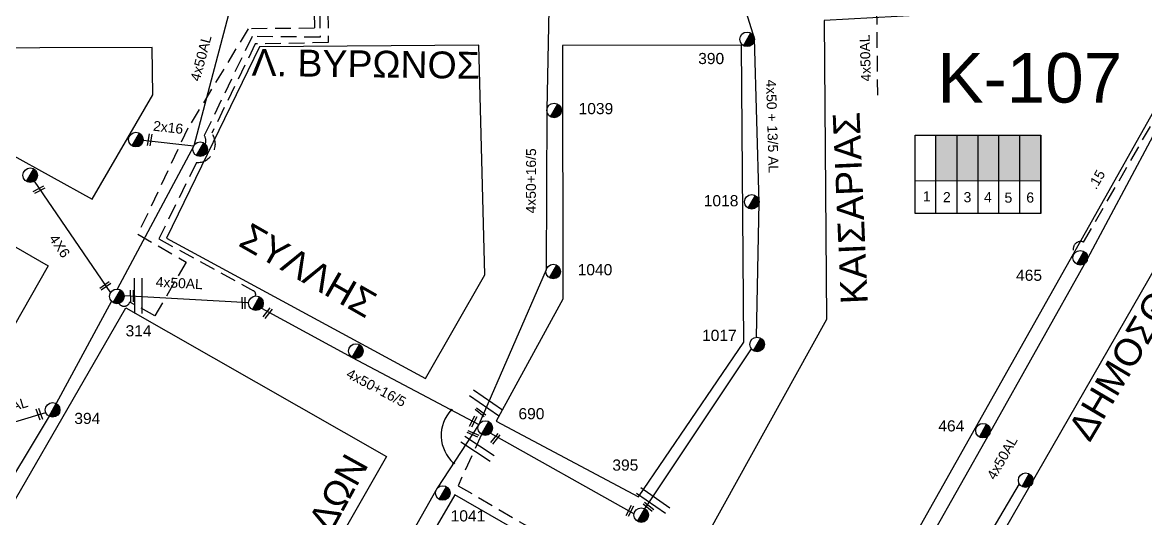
# Model space of a CAD drawing. Header units: millimetres. Extents: x 1421 to 7547, y 822 to 1873.
# Drawn here: x 6842.7 to 7024, y 1154.7 to 1234.8 of the extents above; entities that cross this region are included whole.
import ezdxf
from ezdxf.enums import TextEntityAlignment as Align

# ---------------------------------------------------------------- set-up
doc = ezdxf.new("R2010")
doc.units = ezdxf.units.MM
doc.linetypes.add('DASHED', pattern=[19.05, 12.7, -6.35])
doc.layers.get('0').update_dxf_attribs({"lineweight": 30})
for name, color, linetype, lineweight in [('2x16', 7, 'Continuous', 30), ('4x50+13_5', 7, 'Continuous', 30), ('4x50+16_5', 7, 'Continuous', 30), ('4x50AL', 7, 'Continuous', 30), ('Pillar OTE', 7, 'Continuous', 30), ('TEXT_ΚΑΛΩΔΙΩΝ', 7, 'Continuous', 30), ('Άγνωστο Υπόγειο Καλώδιο', 7, 'DASHED', 30), ('Καλώδια ΧΤ   3x150+50CU', 7, 'DASHED', 30), ('Καλώδια ΧΤ   3x150+70AL', 7, 'DASHED', 30), ('Μηχανική τομή', 7, 'Continuous', 30), ('Στύλος ΦΜ', 7, 'Continuous', 30), ('Στύλος ΦΜ @ 1', 7, 'Continuous', 30), ('ΣΥΝ.ΚΑΛ4Χ6', 7, 'YPARXSK3X70+54', 30), ('Συνδέσεις', 7, 'Continuous', 30), ('Συνεστραμμένα ΧΤ   3x70+54.6+25 AL', 7, 'SYN_LINE', 30), ('Τομή', 7, 'Continuous', 30), ('Υπόβαθρο ΔΕΗ', 7, 'Continuous', 30), ('Υπόγεια Καλώδια Δικτύου ΧΤ   .15', 7, 'DASHED', 30)]:
    doc.layers.add(name, color=color, linetype=linetype, lineweight=lineweight)
doc.styles.add('arial', font='arial.ttf')
doc.styles.get("Standard").update_dxf_attribs({"font": 'arial.ttf'})
doc.linetypes.add('SYN_LINE', pattern='A,0.5,-0.0001,["/\\/\\/\\/",Standard,S=0.1,R=0,X=0,Y=-0.05],-0.25', length=0.7501)
doc.linetypes.add('YPARXSK3X70+54', pattern='A,2.5,[131,ltypeshp.shx,S=1,R=0,X=-9e-10,Y=0],-1e-11,[131,ltypeshp.shx,S=-1,R=180,X=2,Y=0],-4.1,[131,ltypeshp.shx,S=1,R=0,X=-0.1,Y=0],-1.9,2,0', length=10.5)

# ---------------------------------------------------------------- blocks, each defined once
blk = doc.blocks.new('ΥΠΑΡΧΩΝ ΤΣΙΜΕΝΤΕΝΙΟΣ ΣΤΥΛΟΣ')
at = {"layer": 'Στύλος ΦΜ'}
blk.add_hatch(color=7, dxfattribs=at).paths.add_polyline_path([(-1.29, -2.28, 0.574793), (2.62, 0, 0.268822), (1.3, 2.27)])
at = {"layer": 'Στύλος ΦΜ', "color": 7}
blk.add_line((-1.29, -2.28), (1.3, 2.27), dxfattribs=at)
blk.add_circle((0, 0), 2.62, dxfattribs=at)
at = {"layer": 'Στύλος ΦΜ', "flags": 4}
for tag, p in [('ΑΡΙΘΜΟΣ', (-4.68, 8.05)), ('ΤΥΠΟΣ', (-4.91, 3.03))]:
    blk.add_attdef(tag, p, '', height=4, dxfattribs=at)
blk = doc.blocks.new('ΜΗΧΑΝΙΚΗ ΤΟΜΗ')
at = {"layer": 'Μηχανική τομή', "lineweight": -3, "ltscale": 40}
for p, q in [((-3.78, 1.15), (3.8, 1.15)), ((3.8, -0.4), (-3.78, -0.4))]:
    blk.add_line(p, q, dxfattribs=at)
blk = doc.blocks.new('ΤΟΜΗ')
at = {"layer": 'Τομή', "lineweight": -3, "ltscale": 40}
for p, q in [((-11.37, 1.1), (11.37, 1.1)), ((11.37, -3.57), (-11.37, -3.57))]:
    blk.add_line(p, q, dxfattribs=at)
blk = doc.blocks.new('_ΣΥΝΔΕΣΗ')
at = {"layer": 'Συνδέσεις', "linetype": 'SYN_LINE', "ltscale": 40}
blk.add_hatch(color=256, dxfattribs=at).paths.add_polyline_path([(0.5, -0.01, 1), (-0.5, -0.01, 1)])
at = {"layer": 'Συνδέσεις'}
blk.add_circle((0, -0.01), 0.5, dxfattribs=at)

msp = doc.modelspace()

# ---------------------------------------------------------------- hatches: boundary and pattern name
at = {"layer": 'Καλώδια ΧΤ   3x150+50CU', "linetype": 'DASHED', "lineweight": -3, "ltscale": 0.2}
h = msp.add_hatch(color=5, dxfattribs=at)
h.dxf.hatch_style = 1
h.paths.add_polyline_path([(6990.16, 1209.24), (6993.6, 1209.23), (6993.6, 1216.6), (6990.16, 1216.6)])
h = msp.add_hatch(color=62, dxfattribs=at)
h.dxf.hatch_style = 1
h.paths.add_polyline_path([(6993.6, 1209.24), (6997.04, 1209.23), (6997.04, 1216.6), (6993.6, 1216.6)])
h = msp.add_hatch(color=30, dxfattribs=at)
h.dxf.hatch_style = 1
h.paths.add_polyline_path([(7000.34, 1216.6), (6997.04, 1216.6), (6997.04, 1209.23), (7000.34, 1209.23)])
h = msp.add_hatch(color=85, dxfattribs=at)
h.dxf.hatch_style = 1
h.paths.add_polyline_path([(7003.72, 1209.23), (7003.72, 1216.6), (7000.34, 1216.6), (7000.34, 1209.23)])
h = msp.add_hatch(color=27, dxfattribs=at)
h.dxf.hatch_style = 1
h.paths.add_polyline_path([(7007.12, 1216.6), (7003.72, 1216.6), (7003.72, 1209.23), (7007.12, 1209.22)])

# ---------------------------------------------------------------- linework, layer by layer
at = {"layer": '2x16', "color": 6, "lineweight": -3, "ltscale": 0.2}
msp.add_lwpolyline([(6862.2, 1215.79), (6870.36, 1214.87)], dxfattribs=at)
at = {"layer": '4x50+13_5', "color": 85, "lineweight": -3, "ltscale": 0.2}
msp.add_lwpolyline([(6961.22, 1183.96), (6961.63, 1205.72), (6960.88, 1232.19), (6956.36, 1246.75)], dxfattribs=at)
at = {"layer": '4x50+16_5', "color": 1, "lineweight": -3, "ltscale": 0.2}
msp.add_lwpolyline([(6927.83, 1245.15), (6927.37, 1220.68), (6927.25, 1194.82), (6916.4, 1169.85)], dxfattribs=at)
at = {"layer": '4x50+16_5', "color": 30, "lineweight": -3, "ltscale": 0.2}
for points in [[(6881.3, 1188.67), (6895.96, 1180.69), (6916.4, 1169.85)], [(6916.4, 1169.85), (6909.67, 1159.55), (6901.43, 1145), (6880.75, 1108.86)]]:
    msp.add_lwpolyline(points, dxfattribs=at)
at = {"layer": '4x50AL', "color": 6, "lineweight": -3, "ltscale": 0.2}
for points in [[(6878.24, 1244.7), (6870.36, 1214.87), (6858.02, 1191.73)], [(6857.09, 1189.75), (6848.16, 1173.24)], [(6834.1, 1168.09), (6846.48, 1171.79)], [(6847, 1171.19), (6828.69, 1140.71), (6805.17, 1098.76)], [(6918.27, 1168.46), (6941.45, 1155.41)]]:
    msp.add_lwpolyline(points, dxfattribs=at)
at = {"layer": '4x50AL', "color": 85, "linetype": 'DASHED', "lineweight": -3, "ltscale": 0.2}
msp.add_lwpolyline([(6980.79, 1223.06), (6980.67, 1236.7)], dxfattribs=at)
at = {"layer": '4x50AL', "color": 5, "lineweight": -3, "ltscale": 0.2}
msp.add_lwpolyline([(6974.75, 1127.89), (6980.1, 1135.22), (6998.87, 1168.41), (7014.67, 1196.63), (7028.24, 1222.02)], dxfattribs=at)
at = {"layer": '4x50AL', "color": 30, "lineweight": -3, "ltscale": 0.2}
msp.add_lwpolyline([(6859.13, 1190.68), (6879.24, 1189.58)], dxfattribs=at)
at = {"layer": '4x50AL', "color": 85, "lineweight": -3, "ltscale": 0.2}
msp.add_lwpolyline([(6943.2, 1156.23), (6960.4, 1182.07)], dxfattribs=at)
at = {"layer": 'Pillar OTE', "lineweight": -3, "ltscale": 40}
for points in [[(6986.83, 1203.96), (6986.83, 1216.6), (7007.12, 1216.6), (7007.12, 1203.94), (6986.83, 1203.96)], [(6990.16, 1203.96), (6990.16, 1216.6)], [(6993.6, 1203.95), (6993.6, 1216.6)], [(6997.04, 1203.95), (6997.04, 1216.6)], [(7000.34, 1203.95), (7000.34, 1216.6)], [(7003.72, 1203.94), (7003.72, 1216.6)], [(7007.12, 1203.94), (7007.12, 1216.6)], [(6986.83, 1209.24), (7007.12, 1209.22)]]:
    msp.add_lwpolyline(points, dxfattribs=at)
at = {"layer": 'Άγνωστο Υπόγειο Καλώδιο', "color": 133, "lineweight": -3, "ltscale": 0.2}
msp.add_lwpolyline([(6893.09, 1251.68), (6893.28, 1236.49), (6889.82, 1236.48), (6889.86, 1233.86), (6879.16, 1233.77), (6869.43, 1217.73), (6861.35, 1200.61), (6869.16, 1196.06), (6864.08, 1187.42), (6860.03, 1189.62, -0.647096), (6858.28, 1189.42, 1.342606)], format="xyb", dxfattribs=at)
at = {"layer": 'Άγνωστο Υπόγειο Καλώδιο', "color": 30, "lineweight": -3, "ltscale": 0.2}
msp.add_lwpolyline([(6891.86, 1251.67), (6892.07, 1231.54), (6880.29, 1231.32), (6873.28, 1216.9, -0.620082), (6870.79, 1212.15), (6870.79, 1212.15), (6864.73, 1199.83), (6880.03, 1191.45, -0.395331), (6880.31, 1190.62)], format="xyb", dxfattribs=at)
at = {"layer": 'Άγνωστο Υπόγειο Καλώδιο', "color": 6, "lineweight": -3, "ltscale": 0.2}
msp.add_lwpolyline([(6890.62, 1251.66), (6890.75, 1232.42), (6879.79, 1232.51), (6872.06, 1216.54, -0.240047), (6872.23, 1215.14, 1.882352)], format="xyb", dxfattribs=at)
at = {"layer": 'Καλώδια ΧΤ   3x150+70AL', "color": 85, "lineweight": -3, "ltscale": 0.2}
msp.add_lwpolyline([(6916.85, 1168.26), (6913.05, 1159.97), (6944.48, 1141.61, -0.702678), (6948.96, 1140.32, 1.269375)], format="xyb", dxfattribs=at)
at = {"layer": 'ΣΥΝ.ΚΑΛ4Χ6', "color": 6, "linetype": 'SYN_LINE', "lineweight": -3, "ltscale": 20}
msp.add_lwpolyline([(6844.61, 1209.14), (6856.92, 1191.11)], dxfattribs=at)
at = {"layer": 'Συνεστραμμένα ΧΤ   3x70+54.6+25 AL', "color": 5, "lineweight": -3, "ltscale": 20}
msp.add_lwpolyline([(7003.66, 1160.25), (6986, 1130.33)], dxfattribs=at)
at = {"layer": 'Υπόβαθρο ΔΕΗ', "lineweight": -3, "ltscale": 0.2}
for points in [[(6953.28, 1152.04), (6978.81, 1137.75), (7032.08, 1232.42), (7031.06, 1238.32), (6972.16, 1235.1), (6972.54, 1186.83)], [(6907.79, 1177.29), (6917.37, 1194.03), (6916.42, 1231.15), (6880.97, 1230.84), (6865.97, 1199.97)], [(6919.21, 1170.37), (6942.19, 1158.18), (6959.16, 1183.13), (6958.81, 1231.14), (6929.89, 1231.05), (6929.97, 1190.09)], [(6752.88, 1127.38), (6798.98, 1206.33), (6828.32, 1206.14), (6846.86, 1195.5), (6794.84, 1103.93)]]:
    msp.add_lwpolyline(points, close=True, dxfattribs=at)
for points in [[(6827.35, 1230.64), (6827.41, 1220.92), (6853.96, 1206.26), (6863.78, 1223.1), (6863.67, 1230.73), (6827.35, 1230.64)], [(7077.86, 1202.34), (7066.36, 1169.2), (7057.08, 1172.64), (7018.85, 1113.5), (6988.26, 1130.12), (7037.66, 1216.1), (7077.86, 1202.34)], [(6806.69, 1097.39), (6859.42, 1188.68), (6901.46, 1164.66), (6849.16, 1073.15), (6806.69, 1097.39)], [(6889.26, 1118.62), (6912.16, 1104.89), (6935.33, 1145.35), (6912.51, 1158.49), (6889.26, 1118.62)]]:
    msp.add_lwpolyline(points, dxfattribs=at)
at = {"layer": 'Υπόβαθρο ΔΕΗ', "lineweight": -3}
msp.add_arc((6916.32, 1168.1), 6.01, 136.7531, 228.2563, dxfattribs=at)
at = {"layer": 'Υπόγεια Καλώδια Δικτύου ΧΤ   .15', "color": 5, "lineweight": -3, "ltscale": 0.2}
msp.add_lwpolyline([(7012.58, 1197.53, -0.749526), (7014.03, 1199.32), (7026.99, 1221.72, -0.66309), (7028.42, 1225.26, 1.182955)], format="xyb", dxfattribs=at)

# ---------------------------------------------------------------- block references
at = {"layer": 'Μηχανική τομή', "lineweight": -3}
for p, xscale, yscale, zscale, rotation in [((6863.32, 1215.82), 0.2499999999999186, 0.2499999999999186, 0.2499999999999186, 80.1697427217336), ((6845.43, 1207.69), 0.2499999999999188, 0.2499999999999188, 0.2499999999999188, 27.12754887151406), ((6856.12, 1192.19), 0.2499999999999188, 0.2499999999999188, 0.2499999999999188, 35.16412156059297), ((6860.48, 1190.61), 0.2499999999999188, 0.2499999999999188, 0.2499999999999188, 91.19575602813363), ((6878.51, 1189.49), 0.2499999999999188, 0.2499999999999188, 0.2499999999999188, 91.19575602813366), ((6882.36, 1187.78), 0.2499999999999188, 0.2499999999999188, 0.2499999999999188, 51.59934412243904), ((6845.36, 1171.5), 0.2499999999999188, 0.2499999999999188, 0.2499999999999188, 289.7253992887995), ((6916.7, 1171.9), 0.2499999999999188, 0.2499999999999188, 0.2499999999999188, 141.599344122439), ((6915.56, 1170.3), 0.2499999999999188, 0.2499999999999188, 0.2499999999999188, 63.14952563182496), ((6915.47, 1168.43), 0.2499999999999189, 0.2499999999999189, 0.2499999999999189, 156.6879233089677), ((6919.13, 1167.5), 0.2499999999999188, 0.2499999999999188, 0.2499999999999188, 51.59934412243904), ((6943.83, 1156.62), 0.2499999999999188, 0.2499999999999188, 0.2499999999999188, 141.599344122439), ((6940.85, 1155.86), 0.2499999999999188, 0.2499999999999188, 0.2499999999999188, 63.14952563182496)]:
    msp.add_blockref('ΜΗΧΑΝΙΚΗ ΤΟΜΗ', p, dxfattribs=dict(at, xscale=xscale, yscale=yscale, zscale=zscale, rotation=rotation))
at = {"layer": 'Στύλος ΦΜ @ 1', "lineweight": -3, "ltscale": 40}
ref = msp.add_blockref('ΥΠΑΡΧΩΝ ΤΣΙΜΕΝΤΕΝΙΟΣ ΣΤΥΛΟΣ', (6959.71, 1232.07), dxfattribs=dict(at, xscale=0.4499999999998181, yscale=0.4499999999998181, zscale=0.4499999999998181))
ref.add_attrib('ΤΥΠΟΣ', '390', (6951.81, 1228.07), dxfattribs={"layer": 'Στύλος ΦΜ', "height": 1.8, "flags": 4})
ref = msp.add_blockref('ΥΠΑΡΧΩΝ ΤΣΙΜΕΝΤΕΝΙΟΣ ΣΤΥΛΟΣ', (6928.54, 1220.58), dxfattribs=dict(at, xscale=0.4499999999998181, yscale=0.4499999999998181, zscale=0.4499999999998181))
ref.add_attrib('ΤΥΠΟΣ', '1039', (6932.5, 1219.98), dxfattribs={"layer": 'Στύλος ΦΜ', "height": 1.8, "flags": 4})
at = {"layer": 'Στύλος ΦΜ @ 1', "lineweight": -3, "ltscale": 40, "xscale": 0.4499999999998181, "yscale": 0.4499999999998181, "zscale": 0.4499999999998181}
for p in [(6861.02, 1215.87), (6871.4, 1214.31), (6843.96, 1210.12), (6880.41, 1189.44), (6896.54, 1181.72), (7004.68, 1160.85)]:
    msp.add_blockref('ΥΠΑΡΧΩΝ ΤΣΙΜΕΝΤΕΝΙΟΣ ΣΤΥΛΟΣ', p, dxfattribs=at)
at = {"layer": 'Στύλος ΦΜ @ 1', "lineweight": -3, "ltscale": 40}
ref = msp.add_blockref('ΥΠΑΡΧΩΝ ΤΣΙΜΕΝΤΕΝΙΟΣ ΣΤΥΛΟΣ', (6960.46, 1205.82), dxfattribs=dict(at, xscale=0.4499999999998181, yscale=0.4499999999998181, zscale=0.4499999999998181))
ref.add_attrib('ΤΥΠΟΣ', '1018', (6952.71, 1205.1), dxfattribs={"layer": 'Στύλος ΦΜ', "height": 1.8, "flags": 4})
ref = msp.add_blockref('ΥΠΑΡΧΩΝ ΤΣΙΜΕΝΤΕΝΙΟΣ ΣΤΥΛΟΣ', (7013.5, 1196.79), dxfattribs=dict(at, xscale=0.4499999999998181, yscale=0.4499999999998181, zscale=0.4499999999998181))
ref.add_attrib('ΤΥΠΟΣ', '465', (7003.13, 1193.06), dxfattribs={"layer": 'Στύλος ΦΜ', "height": 1.8, "flags": 4})
ref = msp.add_blockref('ΥΠΑΡΧΩΝ ΤΣΙΜΕΝΤΕΝΙΟΣ ΣΤΥΛΟΣ', (6928.4, 1194.56), dxfattribs=dict(at, xscale=0.4499999999998181, yscale=0.4499999999998181, zscale=0.4499999999998181))
ref.add_attrib('ΤΥΠΟΣ', '1040', (6932.35, 1193.96), dxfattribs={"layer": 'Στύλος ΦΜ', "height": 1.8, "flags": 4})
ref = msp.add_blockref('ΥΠΑΡΧΩΝ ΤΣΙΜΕΝΤΕΝΙΟΣ ΣΤΥΛΟΣ', (6857.95, 1190.55), dxfattribs=dict(at, xscale=0.4499999999998181, yscale=0.4499999999998181, zscale=0.4499999999998181))
ref.add_attrib('ΤΥΠΟΣ', '314', (6859.36, 1184.09), dxfattribs={"layer": 'Στύλος ΦΜ', "height": 1.8, "flags": 4})
ref = msp.add_blockref('ΥΠΑΡΧΩΝ ΤΣΙΜΕΝΤΕΝΙΟΣ ΣΤΥΛΟΣ', (6961.33, 1182.79), dxfattribs=dict(at, xscale=0.4499999999998181, yscale=0.4499999999998181, zscale=0.4499999999998181))
ref.add_attrib('ΤΥΠΟΣ', '1017', (6952.43, 1183.35), dxfattribs={"layer": 'Στύλος ΦΜ', "height": 1.8, "flags": 4})
ref = msp.add_blockref('ΥΠΑΡΧΩΝ ΤΣΙΜΕΝΤΕΝΙΟΣ ΣΤΥΛΟΣ', (6847.58, 1172.21), dxfattribs=dict(at, xscale=0.4499999999998181, yscale=0.4499999999998181, zscale=0.4499999999998181))
ref.add_attrib('ΤΥΠΟΣ', '394', (6851.08, 1169.94), dxfattribs={"layer": 'Στύλος ΦΜ', "height": 1.8, "flags": 4})
ref = msp.add_blockref('ΥΠΑΡΧΩΝ ΤΣΙΜΕΝΤΕΝΙΟΣ ΣΤΥΛΟΣ', (6917.43, 1169.28), dxfattribs=dict(at, xscale=0.4499999999998181, yscale=0.4499999999998181, zscale=0.4499999999998181))
ref.add_attrib('ΤΥΠΟΣ', '690', (6922.79, 1170.7), dxfattribs={"layer": 'Στύλος ΦΜ', "height": 1.8, "flags": 4})
ref = msp.add_blockref('ΥΠΑΡΧΩΝ ΤΣΙΜΕΝΤΕΝΙΟΣ ΣΤΥΛΟΣ', (6997.79, 1168.86), dxfattribs=dict(at, xscale=0.4499999999998181, yscale=0.4499999999998181, zscale=0.4499999999998181))
ref.add_attrib('ΤΥΠΟΣ', '464', (6990.58, 1168.73), dxfattribs={"layer": 'Στύλος ΦΜ', "height": 1.8, "flags": 4})
ref = msp.add_blockref('ΥΠΑΡΧΩΝ ΤΣΙΜΕΝΤΕΝΙΟΣ ΣΤΥΛΟΣ', (6942.61, 1155.21), dxfattribs=dict(at, xscale=0.4499999999998181, yscale=0.4499999999998181, zscale=0.4499999999998181))
ref.add_attrib('ΤΥΠΟΣ', '395', (6937.95, 1162.4), dxfattribs={"layer": 'Στύλος ΦΜ', "height": 1.8, "flags": 4})
ref = msp.add_blockref('ΥΠΑΡΧΩΝ ΤΣΙΜΕΝΤΕΝΙΟΣ ΣΤΥΛΟΣ', (6910.57, 1158.79), dxfattribs=dict(at, xscale=0.4499999999998181, yscale=0.4499999999998181, zscale=0.4499999999998181))
ref.add_attrib('ΤΥΠΟΣ', '1041', (6911.84, 1154.2), dxfattribs={"layer": 'Στύλος ΦΜ', "height": 1.8, "flags": 4})
at = {"layer": 'Συνδέσεις', "lineweight": -3, "xscale": 0.25, "yscale": 0.25, "zscale": 0.25}
for p in [(6911.95, 1172.21), (6912.32, 1163.61)]:
    msp.add_blockref('_ΣΥΝΔΕΣΗ', p, dxfattribs=at)
at = {"layer": 'Τομή', "lineweight": -3}
for p, xscale, yscale, zscale, rotation in [((6861.71, 1190.64), 0.2499999999998871, 0.2499999999998871, 0.2499999999998871, 270.4812656717797), ((6917.72, 1173.61), 0.2499999999998871, 0.2499999999998871, 0.2499999999998871, 325.2335939537947), ((6916.34, 1166.17), 0.2499999999998872, 0.2499999999998872, 0.2499999999998872, 326.7096843790247), ((6944.72, 1157.81), 0.2499999999998871, 0.2499999999998871, 0.2499999999998871, 325.2335939537947)]:
    msp.add_blockref('ΤΟΜΗ', p, dxfattribs=dict(at, xscale=xscale, yscale=yscale, zscale=zscale, rotation=rotation))

# ---------------------------------------------------------------- texts
at = {"lineweight": -3, "ltscale": 40, "char_height": 4, "attachment_point": 1, "style": 'arial'}
for s, insert, width, rotation in [('{\\H1.083x;Λ. ΒΥΡΩΝΟΣ}', (6879.74, 1230.51), 51.144, 359.2441), ('{\\H1.083x;ΚΑΙΣΑΡΙΑΣ}', (6974.86, 1189.21), 51.144, 92.4803), ('{\\H1.083x;ΔΗΜΟΣΘΕΝΟΥΣ}', (7011.31, 1169.06), 51.144, 59.315), ('{\\H1.083x;ΣΥΛΛΗΣ}', (6879.52, 1202.59), 26.4652, 330.2517), ('{\\H1.083x;ΧΑΛΚΟΜΑΤΑΔΩΝ}', (6870.5, 1121.18), 51.144, 61.1653)]:
    msp.add_mtext(s, dxfattribs=dict(at, insert=insert, width=width, rotation=rotation))
at = {"lineweight": -3, "ltscale": 30, "char_height": 1.63, "width": 11.2573, "attachment_point": 1}
for s, insert in [('1', (6988.08, 1207.52)), ('2', (6991.32, 1207.39)), ('3', (6994.65, 1207.39)), ('4', (6997.95, 1207.39)), ('5', (7001.26, 1207.31)), ('6', (7004.78, 1207.33))]:
    msp.add_mtext(s, dxfattribs=dict(at, insert=insert))
at = {"layer": 'TEXT_ΚΑΛΩΔΙΩΝ', "lineweight": -3, "ltscale": 0.2}
for s, rotation, p in [('4x50AL', 75.2068, (6871.52, 1229.05)), ('4x50AL', 91.7478, (6978.79, 1229.04)), ('4x50 + 13/5 AL', 271.6146, (6963.78, 1218.03)), ('2x16', 353.5643, (6866.24, 1217.85)), ('4x50+16/5', 89.7308, (6924.81, 1209.21)), ('.15', 59.9446, (7016.14, 1209.43)), ('4Χ6', 304.3213, (6848.71, 1198.69)), ('4x50AL', 356.871, (6868.03, 1192.7)), ('4x50+16/5', 332.0565, (6899.85, 1175.8)), ('4x50AL', 16.6474, (6839.9, 1172.43)), ('4x50AL', 60.4958, (7000.89, 1164.47))]:
    msp.add_text(s, height=1.6, rotation=rotation, dxfattribs=at).set_placement(p, align=Align.MIDDLE_CENTER)
at = {"layer": 'Υπόβαθρο ΔΕΗ', "lineweight": -3, "insert": (6990.44, 1229.85), "char_height": 8, "attachment_point": 1}
msp.add_mtext_dynamic_manual_height_columns('K-107', width=30.8332, gutter_width=12.5, heights=[0], dxfattribs=at)

doc.saveas('drawing.dxf')
